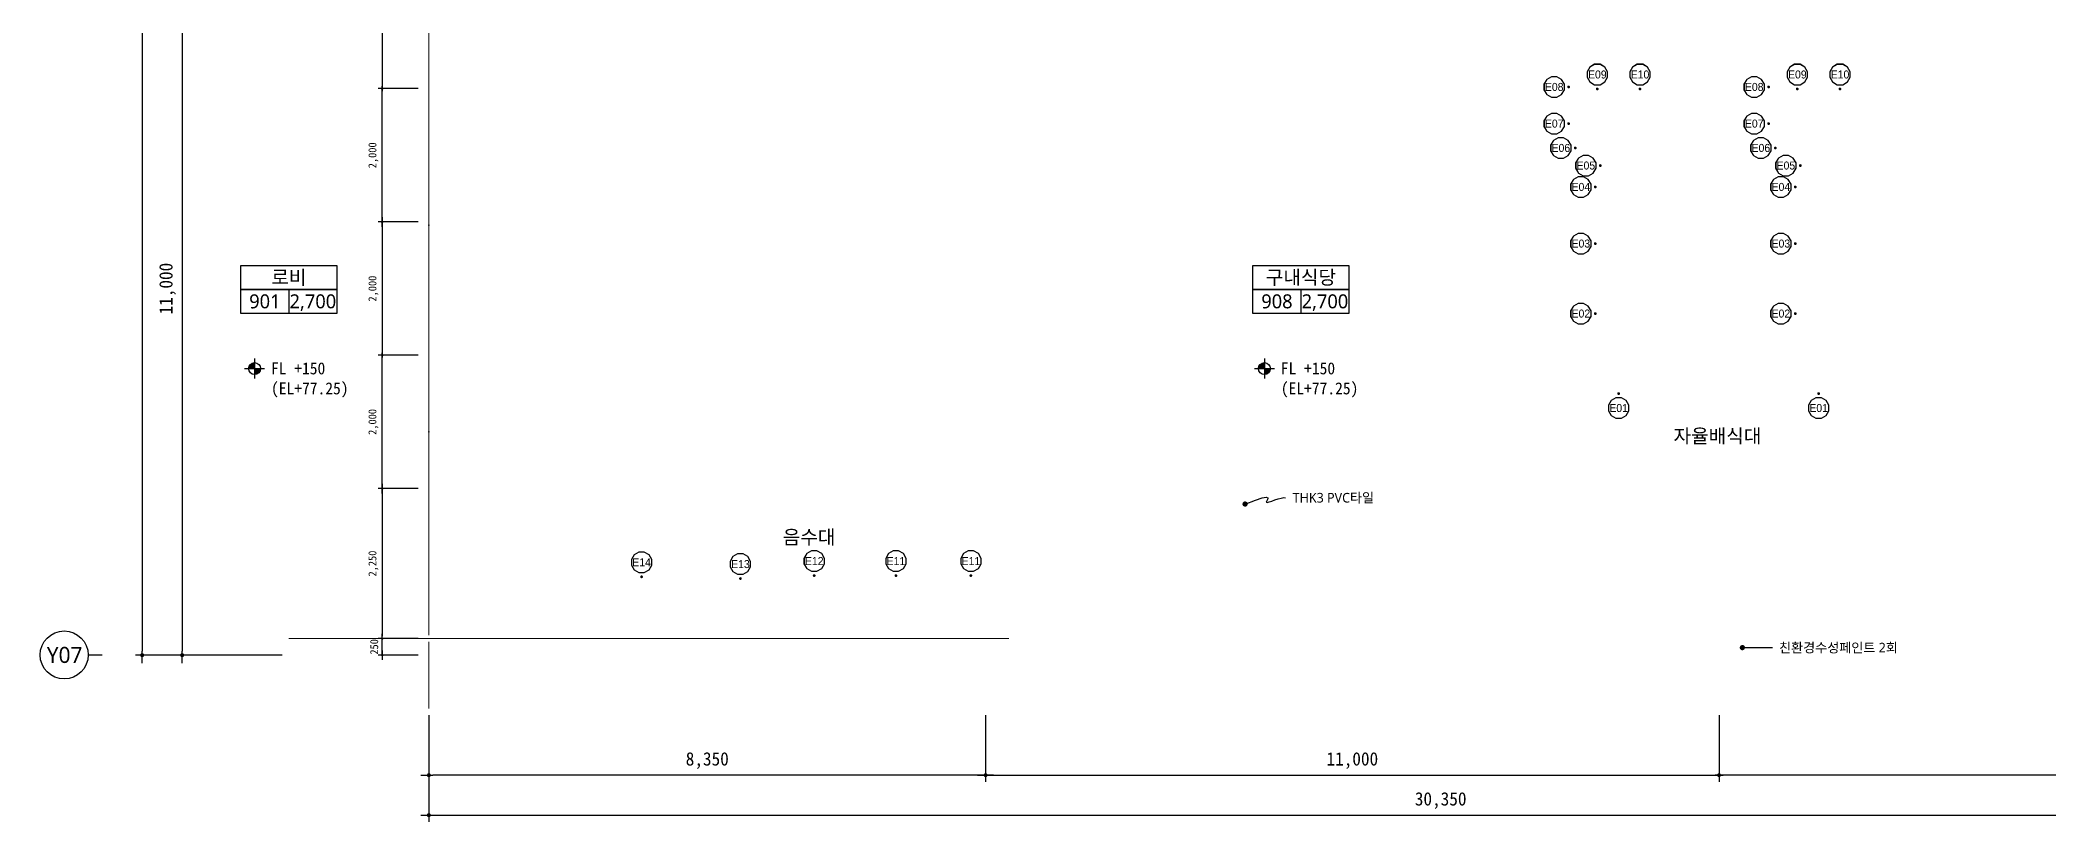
# Model space of a CAD drawing. Header units: millimetres. Extents: x 44458437 to 44690236, y -875268 to -822803.
# Drawn here: x 44458437 to 44488564, y -854033 to -842305 of the extents above; entities that cross this region are included whole.
import ezdxf
from ezdxf.enums import TextEntityAlignment as Align

# ---------------------------------------------------------------- set-up
doc = ezdxf.new("R2010")
doc.units = ezdxf.units.MM
doc.header["$MEASUREMENT"] = 0
doc.linetypes.add('CEN', pattern=[62, 60, -1, 0, -1])
doc.layers.get('0').update_dxf_attribs({"linetype": 'CONTINUOUS'})
for name, color, linetype in [('0~kitchen 1', 30, 'CONTINUOUS'), ('0~Kitchen No', 3, 'CONTINUOUS'), ('0~Kitchen No-1', 3, 'CONTINUOUS')]:
    doc.layers.add(name, color=color, linetype=linetype)
for name, color, linetype, lineweight in [('A-AXIS-BUBL', 7, 'CONTINUOUS', 25), ('A-AXIS-LINE', 1, 'CEN', 15), ('A-DIMS', 7, 'CONTINUOUS', 25), ('A-MKXS-LEAD', 7, 'CONTINUOUS', 25), ('A-MKXS-TEXT1', 3, 'CONTINUOUS', 25), ('A-MKXX-NAME', 3, 'CONTINUOUS', 25), ('A-MKXX-SYMB', 7, 'CONTINUOUS', 25), ('A-XXXX-SYMB', 7, 'CONTINUOUS', 25), ('A-XXXX-TXT2', 3, 'CONTINUOUS', 25)]:
    doc.layers.add(name, color=color, linetype=linetype, lineweight=lineweight)
doc.styles.add('HY울릉도L', font='H2GTRE.TTF')
doc.styles.add('L', font='H2GTRM.TTF')
doc.styles.add('돋움체', font='')
doc.styles.add('맑은고딕', font='malgun.ttf')
doc.styles.get('돋움체').set_extended_font_data('DotumChe')
doc.dimstyles.new('CDIM', dxfattribs={"dimtxt": 2, "dimasz": 0.6, "dimexe": 1, "dimexo": 1, "dimgap": 1, "dimtad": 1, "dimdec": 0, "dimrnd": 0.5, "dimzin": 0, "dimdsep": 32, "dimlunit": 6, "dimtxsty": 'HY울릉도L', "dimblk1": '_CIDOT', "dimblk2": '_CIDOT', "dimsah": 1, "dimcen": 4.5, "dimclrd": 2, "dimclre": 2, "dimclrt": 7, "dimadec": 0, "dimazin": 0, "dimtfac": 1, "dimtdec": 0, "dimtix": 1, "dimtmove": 2, "dimatfit": 1, "dimldrblk": '_CIDOT', "dimfxl": 1, "dimtolj": 1, "dimtzin": 0, "dimlwd": -1, "dimarcsym": 0})

# ---------------------------------------------------------------- blocks, each defined once
blk = doc.blocks.new('A$C436169CA')
blk.add_wipeout([(99, 254), (40, 220), (6, 161), (6, 94), (40, 35), (99, 1), (166, 1), (225, 35), (259, 94), (259, 161), (225, 220), (166, 254)]).dxf.layer = '0~Kitchen No-1'
at = {"layer": '0~Kitchen No-1'}
blk.add_lwpolyline([(98, 255), (39, 221), (5, 162), (5, 93), (39, 34), (98, 0), (167, 0), (226, 34), (260, 93), (260, 162), (226, 221), (167, 255)], close=True, dxfattribs=at)
at = {"layer": '0~Kitchen No', "style": 'L'}
blk.add_attdef('A00', text='', height=100, dxfattribs=at).set_placement((133, 128), align=Align.MIDDLE_CENTER)
blk = doc.blocks.new('_CIDOT')
at = {"color": 0, "linetype": 'ByBlock'}
blk.add_line((2, 0), (-1, 0), dxfattribs=at)
at = {"color": 0, "linetype": 'ByBlock', "const_width": 0.5}
blk.add_lwpolyline([(-0.25, 0, 1), (0.25, 0, 1)], format="xyb", close=True, dxfattribs=at)
blk = doc.blocks.new('*D47')
at = {"layer": 'A-DIMS', "lineweight": -2, "transparency": 16777216}
for p, q in [((44462067, -827533), (44459867, -827533)), ((44462067, -851533), (44459867, -851533))]:
    blk.add_line(p, q, dxfattribs=at)
at = {"layer": 'A-DIMS', "transparency": 16777216}
blk.add_line((44459967, -827593), (44459967, -851473), dxfattribs=at)
at = {"layer": 'A-DIMS', "transparency": 16777216, "xscale": 60, "yscale": 60, "zscale": 60}
for p, rotation in [((44459967, -827533), 90), ((44459967, -851533), 270)]:
    blk.add_blockref('_CIDOT', p, dxfattribs=dict(at, rotation=rotation))
at = {"layer": 'A-DIMS', "color": 3, "transparency": 16777216, "insert": (44459748, -839533), "char_height": 200, "attachment_point": 5, "rotation": 90, "style": '돋움체'}
blk.add_mtext('\\A1;24,000', dxfattribs=at)
blk = doc.blocks.new('*D49')
at = {"layer": 'A-DIMS', "lineweight": -2, "transparency": 16777216}
for p, q in [((44462067, -840533), (44460467, -840533)), ((44462067, -851533), (44460467, -851533))]:
    blk.add_line(p, q, dxfattribs=at)
at = {"layer": 'A-DIMS', "transparency": 16777216}
blk.add_line((44460567, -840593), (44460567, -851473), dxfattribs=at)
at = {"layer": 'A-DIMS', "transparency": 16777216, "xscale": 60, "yscale": 60, "zscale": 60}
for p, rotation in [((44460567, -840533), 90), ((44460567, -851533), 270)]:
    blk.add_blockref('_CIDOT', p, dxfattribs=dict(at, rotation=rotation))
at = {"layer": 'A-DIMS', "color": 3, "transparency": 16777216, "insert": (44460348, -846033), "char_height": 200, "attachment_point": 5, "rotation": 90, "style": '돋움체'}
blk.add_mtext('\\A1;11,000', dxfattribs=at)
blk = doc.blocks.new('*D51')
at = {"layer": 'A-DIMS', "lineweight": -2, "transparency": 16777216}
for p, q in [((44464107, -843033), (44463507, -843033)), ((44464107, -845033), (44463507, -845033))]:
    blk.add_line(p, q, dxfattribs=at)
at = {"layer": 'A-DIMS', "transparency": 16777216}
blk.add_line((44463567, -844997), (44463567, -843069), dxfattribs=at)
at = {"layer": 'A-DIMS', "transparency": 16777216, "xscale": 36, "yscale": 36, "zscale": 36}
for p, rotation in [((44463567, -843033), 90), ((44463567, -845033), 270)]:
    blk.add_blockref('_CIDOT', p, dxfattribs=dict(at, rotation=rotation))
at = {"layer": 'A-DIMS', "color": 3, "transparency": 16777216, "insert": (44463435, -844033), "char_height": 120, "attachment_point": 5, "rotation": 90, "style": '돋움체'}
blk.add_mtext('\\A1;2,000', dxfattribs=at)
blk = doc.blocks.new('*D50')
at = {"layer": 'A-DIMS', "lineweight": -2, "transparency": 16777216}
for p, q in [((44464107, -840533), (44463507, -840533)), ((44464107, -843033), (44463507, -843033))]:
    blk.add_line(p, q, dxfattribs=at)
at = {"layer": 'A-DIMS', "transparency": 16777216}
blk.add_line((44463567, -840569), (44463567, -842997), dxfattribs=at)
at = {"layer": 'A-DIMS', "transparency": 16777216, "xscale": 36, "yscale": 36, "zscale": 36}
for p, rotation in [((44463567, -840533), 90), ((44463567, -843033), 270)]:
    blk.add_blockref('_CIDOT', p, dxfattribs=dict(at, rotation=rotation))
at = {"layer": 'A-DIMS', "color": 3, "transparency": 16777216, "insert": (44463435, -841783), "char_height": 120, "attachment_point": 5, "rotation": 90, "style": '돋움체'}
blk.add_mtext('\\A1;2,500', dxfattribs=at)
blk = doc.blocks.new('*D52')
at = {"layer": 'A-DIMS', "lineweight": -2, "transparency": 16777216}
for p, q in [((44464107, -845033), (44463507, -845033)), ((44464107, -847033), (44463507, -847033))]:
    blk.add_line(p, q, dxfattribs=at)
at = {"layer": 'A-DIMS', "transparency": 16777216}
blk.add_line((44463567, -845069), (44463567, -846997), dxfattribs=at)
at = {"layer": 'A-DIMS', "transparency": 16777216, "xscale": 36, "yscale": 36, "zscale": 36}
for p, rotation in [((44463567, -845033), 90), ((44463567, -847033), 270)]:
    blk.add_blockref('_CIDOT', p, dxfattribs=dict(at, rotation=rotation))
at = {"layer": 'A-DIMS', "color": 3, "transparency": 16777216, "insert": (44463435, -846033), "char_height": 120, "attachment_point": 5, "rotation": 90, "style": '돋움체'}
blk.add_mtext('\\A1;2,000', dxfattribs=at)
blk = doc.blocks.new('*D53')
at = {"layer": 'A-DIMS', "lineweight": -2, "transparency": 16777216}
for p, q in [((44464107, -849033), (44463507, -849033)), ((44464107, -851283), (44463507, -851283))]:
    blk.add_line(p, q, dxfattribs=at)
at = {"layer": 'A-DIMS', "transparency": 16777216}
blk.add_line((44463567, -849069), (44463567, -851247), dxfattribs=at)
at = {"layer": 'A-DIMS', "transparency": 16777216, "xscale": 36, "yscale": 36, "zscale": 36}
for p, rotation in [((44463567, -849033), 90), ((44463567, -851283), 270)]:
    blk.add_blockref('_CIDOT', p, dxfattribs=dict(at, rotation=rotation))
at = {"layer": 'A-DIMS', "color": 3, "transparency": 16777216, "insert": (44463435, -850158), "char_height": 120, "attachment_point": 5, "rotation": 90, "style": '돋움체'}
blk.add_mtext('\\A1;2,250', dxfattribs=at)
blk = doc.blocks.new('*D54')
at = {"layer": 'A-DIMS', "lineweight": -2, "transparency": 16777216}
for p, q in [((44464107, -847033), (44463507, -847033)), ((44464107, -849033), (44463507, -849033))]:
    blk.add_line(p, q, dxfattribs=at)
at = {"layer": 'A-DIMS', "transparency": 16777216}
blk.add_line((44463567, -848997), (44463567, -847069), dxfattribs=at)
at = {"layer": 'A-DIMS', "transparency": 16777216, "xscale": 36, "yscale": 36, "zscale": 36}
for p, rotation in [((44463567, -847033), 90), ((44463567, -849033), 270)]:
    blk.add_blockref('_CIDOT', p, dxfattribs=dict(at, rotation=rotation))
at = {"layer": 'A-DIMS', "color": 3, "transparency": 16777216, "insert": (44463435, -848033), "char_height": 120, "attachment_point": 5, "rotation": 90, "style": '돋움체'}
blk.add_mtext('\\A1;2,000', dxfattribs=at)
blk = doc.blocks.new('*D55')
at = {"layer": 'A-DIMS', "lineweight": -2, "transparency": 16777216}
for p, q in [((44464107, -851283), (44463507, -851283)), ((44464107, -851533), (44463507, -851533))]:
    blk.add_line(p, q, dxfattribs=at)
at = {"layer": 'A-DIMS', "transparency": 16777216}
for p, q in [((44463567, -851247), (44463567, -851211)), ((44463567, -851533), (44463567, -851283)), ((44463567, -851569), (44463567, -851605))]:
    blk.add_line(p, q, dxfattribs=at)
at = {"layer": 'A-DIMS', "transparency": 16777216, "xscale": 36, "yscale": 36, "zscale": 36}
for p, rotation in [((44463567, -851283), 270), ((44463567, -851533), 90)]:
    blk.add_blockref('_CIDOT', p, dxfattribs=dict(at, rotation=rotation))
at = {"layer": 'A-DIMS', "color": 3, "transparency": 16777216, "insert": (44463447, -851408), "char_height": 120, "attachment_point": 5, "rotation": 90, "style": '돋움체'}
blk.add_mtext('\\A1;250', dxfattribs=at)
blk = doc.blocks.new('*D102')
at = {"layer": 'A-DIMS', "lineweight": -2, "transparency": 16777216}
for p, q in [((44464267, -852433), (44464267, -854033)), ((44494617, -852433), (44494617, -854033))]:
    blk.add_line(p, q, dxfattribs=at)
at = {"layer": 'A-DIMS', "transparency": 16777216}
blk.add_line((44464327, -853933), (44494557, -853933), dxfattribs=at)
at = {"layer": 'A-DIMS', "transparency": 16777216, "xscale": 60, "yscale": 60, "zscale": 60, "rotation": 180}
blk.add_blockref('_CIDOT', (44464267, -853933), dxfattribs=at)
at = {"layer": 'A-DIMS', "transparency": 16777216, "xscale": 60, "yscale": 60, "zscale": 60}
blk.add_blockref('_CIDOT', (44494617, -853933), dxfattribs=at)
at = {"layer": 'A-DIMS', "color": 3, "transparency": 16777216, "insert": (44479442, -853714), "char_height": 200, "attachment_point": 5, "style": '돋움체'}
blk.add_mtext('\\A1;30,350', dxfattribs=at)
blk = doc.blocks.new('*D103')
at = {"layer": 'A-DIMS', "lineweight": -2, "transparency": 16777216}
for p, q in [((44464267, -852433), (44464267, -853433)), ((44472617, -852433), (44472617, -853433))]:
    blk.add_line(p, q, dxfattribs=at)
at = {"layer": 'A-DIMS', "transparency": 16777216}
blk.add_line((44472557, -853333), (44464327, -853333), dxfattribs=at)
at = {"layer": 'A-DIMS', "transparency": 16777216, "xscale": 60, "yscale": 60, "zscale": 60, "rotation": 180}
blk.add_blockref('_CIDOT', (44464267, -853333), dxfattribs=at)
at = {"layer": 'A-DIMS', "transparency": 16777216, "xscale": 60, "yscale": 60, "zscale": 60}
blk.add_blockref('_CIDOT', (44472617, -853333), dxfattribs=at)
at = {"layer": 'A-DIMS', "color": 3, "transparency": 16777216, "insert": (44468442, -853114), "char_height": 200, "attachment_point": 5, "style": '돋움체'}
blk.add_mtext('\\A1;8,350', dxfattribs=at)
blk = doc.blocks.new('*D104')
at = {"layer": 'A-DIMS', "lineweight": -2, "transparency": 16777216}
for p, q in [((44472617, -852433), (44472617, -853433)), ((44483617, -852433), (44483617, -853433))]:
    blk.add_line(p, q, dxfattribs=at)
at = {"layer": 'A-DIMS', "transparency": 16777216}
blk.add_line((44472677, -853333), (44483557, -853333), dxfattribs=at)
at = {"layer": 'A-DIMS', "transparency": 16777216, "xscale": 60, "yscale": 60, "zscale": 60, "rotation": 180}
blk.add_blockref('_CIDOT', (44472617, -853333), dxfattribs=at)
at = {"layer": 'A-DIMS', "transparency": 16777216, "xscale": 60, "yscale": 60, "zscale": 60}
blk.add_blockref('_CIDOT', (44483617, -853333), dxfattribs=at)
at = {"layer": 'A-DIMS', "color": 3, "transparency": 16777216, "insert": (44478117, -853114), "char_height": 200, "attachment_point": 5, "style": '돋움체'}
blk.add_mtext('\\A1;11,000', dxfattribs=at)
blk = doc.blocks.new('*D105')
at = {"layer": 'A-DIMS', "lineweight": -2, "transparency": 16777216}
for p, q in [((44483617, -852433), (44483617, -853433)), ((44494617, -852433), (44494617, -853433))]:
    blk.add_line(p, q, dxfattribs=at)
at = {"layer": 'A-DIMS', "transparency": 16777216}
blk.add_line((44494557, -853333), (44483677, -853333), dxfattribs=at)
at = {"layer": 'A-DIMS', "transparency": 16777216, "xscale": 60, "yscale": 60, "zscale": 60, "rotation": 180}
blk.add_blockref('_CIDOT', (44483617, -853333), dxfattribs=at)
at = {"layer": 'A-DIMS', "transparency": 16777216, "xscale": 60, "yscale": 60, "zscale": 60}
blk.add_blockref('_CIDOT', (44494617, -853333), dxfattribs=at)
at = {"layer": 'A-DIMS', "color": 3, "transparency": 16777216, "insert": (44489117, -853114), "char_height": 200, "attachment_point": 5, "style": '돋움체'}
blk.add_mtext('\\A1;11,000', dxfattribs=at)

msp = doc.modelspace()

# ---------------------------------------------------------------- hatches: boundary and pattern name
at = {"layer": 'A-XXXX-SYMB'}
h = msp.add_hatch(color=256, dxfattribs=at)
h.paths.add_polyline_path([(44461652.6, -847143.5, 0.4142136), (44461562.6, -847233.5), (44461652.6, -847233.5)])
h.paths.add_polyline_path([(44461742.6, -847233.5), (44461652.6, -847233.5), (44461652.6, -847323.5, 0.4142136)])
h = msp.add_hatch(color=256, dxfattribs=at)
h.paths.add_polyline_path([(44476798.4, -847143.5, 0.4142136), (44476708.4, -847233.5), (44476798.4, -847233.5)])
h.paths.add_polyline_path([(44476888.4, -847233.5), (44476798.4, -847233.5), (44476798.4, -847323.5, 0.4142136)])

# ---------------------------------------------------------------- linework, layer by layer
at = {"layer": '0~Kitchen No-1'}
for points in [[(44481350.6, -843007.7, 0, 0, 0), (44481350.6, -843007.7, 21, 21, -1), (44481371.6, -843007.7, 21, 21, -1), (44481350.6, -843007.7, 0.000419, 0.000419, 0), (44481297.2, -843007.7, 0.000419, 0.000419, 0)], [(44481791.1, -843027.2, 0, 0, 0), (44481791.1, -843027.2, 21, 21, -1), (44481791.1, -843048.2, 21, 21, -1), (44481791.1, -843027.2, 0.000419, 0.000419, 0), (44481791.1, -842973.8, 0.000419, 0.000419, 0)], [(44482431.1, -843027.2, 0, 0, 0), (44482431.1, -843027.2, 21, 21, -1), (44482431.1, -843048.2, 21, 21, -1), (44482431.1, -843027.2, 0.000419, 0.000419, 0), (44482431.1, -842973.8, 0.000419, 0.000419, 0)], [(44484350.6, -843007.7, 0, 0, 0), (44484350.6, -843007.7, 21, 21, -1), (44484371.6, -843007.7, 21, 21, -1), (44484350.6, -843007.7, 0.000419, 0.000419, 0), (44484297.2, -843007.7, 0.000419, 0.000419, 0)], [(44484791.1, -843027.2, 0, 0, 0), (44484791.1, -843027.2, 21, 21, -1), (44484791.1, -843048.2, 21, 21, -1), (44484791.1, -843027.2, 0.000419, 0.000419, 0), (44484791.1, -842973.8, 0.000419, 0.000419, 0)], [(44485431.1, -843027.2, 0, 0, 0), (44485431.1, -843027.2, 21, 21, -1), (44485431.1, -843048.2, 21, 21, -1), (44485431.1, -843027.2, 0.000419, 0.000419, 0), (44485431.1, -842973.8, 0.000419, 0.000419, 0)], [(44481350.6, -843557.7, 0, 0, 0), (44481350.6, -843557.7, 21, 21, -1), (44481371.6, -843557.7, 21, 21, -1), (44481350.6, -843557.7, 0.000419, 0.000419, 0), (44481297.2, -843557.7, 0.000419, 0.000419, 0)], [(44484350.6, -843557.7, 0, 0, 0), (44484350.6, -843557.7, 21, 21, -1), (44484371.6, -843557.7, 21, 21, -1), (44484350.6, -843557.7, 0.000419, 0.000419, 0), (44484297.2, -843557.7, 0.000419, 0.000419, 0)], [(44481750.6, -844507.7, 0, 0, 0), (44481750.6, -844507.7, 21, 21, -1), (44481771.6, -844507.7, 21, 21, -1), (44481750.6, -844507.7, 0.000419, 0.000419, 0), (44481697.2, -844507.7, 0.000419, 0.000419, 0)], [(44484750.6, -844507.7, 0, 0, 0), (44484750.6, -844507.7, 21, 21, -1), (44484771.6, -844507.7, 21, 21, -1), (44484750.6, -844507.7, 0.000419, 0.000419, 0), (44484697.2, -844507.7, 0.000419, 0.000419, 0)], [(44481750.6, -845357.7, 0, 0, 0), (44481750.6, -845357.7, 21, 21, -1), (44481771.6, -845357.7, 21, 21, -1), (44481750.6, -845357.7, 0.000419, 0.000419, 0), (44481697.2, -845357.7, 0.000419, 0.000419, 0)], [(44484750.6, -845357.7, 0, 0, 0), (44484750.6, -845357.7, 21, 21, -1), (44484771.6, -845357.7, 21, 21, -1), (44484750.6, -845357.7, 0.000419, 0.000419, 0), (44484697.2, -845357.7, 0.000419, 0.000419, 0)], [(44481750.6, -846407.7, 0, 0, 0), (44481750.6, -846407.7, 21, 21, -1), (44481771.6, -846407.7, 21, 21, -1), (44481750.6, -846407.7, 0.000419, 0.000419, 0), (44481697.2, -846407.7, 0.000419, 0.000419, 0)], [(44484750.6, -846407.7, 0, 0, 0), (44484750.6, -846407.7, 21, 21, -1), (44484771.6, -846407.7, 21, 21, -1), (44484750.6, -846407.7, 0.000419, 0.000419, 0), (44484697.2, -846407.7, 0.000419, 0.000419, 0)], [(44482111.1, -847618.2, 0, 0, 0), (44482111.1, -847618.2, 21, 21, -1), (44482111.1, -847597.2, 21, 21, -1), (44482111.1, -847618.2, 0.000419, 0.000419, 0), (44482111.1, -847671.6, 0.000419, 0.000419, 0)], [(44485111.1, -847618.2, 0, 0, 0), (44485111.1, -847618.2, 21, 21, -1), (44485111.1, -847597.2, 21, 21, -1), (44485111.1, -847618.2, 0.000419, 0.000419, 0), (44485111.1, -847671.6, 0.000419, 0.000419, 0)], [(44467456.8, -850346.5, 0, 0, 0), (44467456.8, -850346.5, 21, 21, -1), (44467456.8, -850367.5, 21, 21, -1), (44467456.8, -850346.5, 0.000419, 0.000419, 0), (44467456.8, -850293.1, 0.000419, 0.000419, 0)], [(44470045.8, -850327.8, 0, 0, 0), (44470045.8, -850327.8, 21, 21, -1), (44470045.8, -850348.8, 21, 21, -1), (44470045.8, -850327.8, 0.000419, 0.000419, 0), (44470045.8, -850274.4, 0.000419, 0.000419, 0)], [(44471271.4, -850327.8, 0, 0, 0), (44471271.4, -850327.8, 21, 21, -1), (44471271.4, -850348.8, 21, 21, -1), (44471271.4, -850327.8, 0.000419, 0.000419, 0), (44471271.4, -850274.4, 0.000419, 0.000419, 0)], [(44472395.8, -850327.8, 0, 0, 0), (44472395.8, -850327.8, 21, 21, -1), (44472395.8, -850348.8, 21, 21, -1), (44472395.8, -850327.8, 0.000419, 0.000419, 0), (44472395.8, -850274.4, 0.000419, 0.000419, 0)]]:
    msp.add_lwpolyline(points, format="xyseb", dxfattribs=at)
at = {"layer": '0~Kitchen No-1', "elevation": 0}
msp.add_lwpolyline([(44468939.6, -850372.6, 0, 0, 0), (44468939.6, -850372.6, 21, 21, -1), (44468939.6, -850393.6, 21, 21, -1), (44468939.6, -850372.6, 0.000419, 0.000419, 0), (44468939.6, -850319.3, 0.000419, 0.000419, 0)], format="xyseb", dxfattribs=at)
at = {"layer": 'A-AXIS-BUBL', "ltscale": 0.2}
msp.add_line((44459366.8, -851533.1), (44459156.8, -851533.1), dxfattribs=at)
msp.add_circle((44458796.8, -851529.6), 360, dxfattribs=at)
at = {"layer": 'A-AXIS-LINE', "ltscale": 50}
msp.add_line((44464266.8, -826533.1), (44464266.8, -852333.1), dxfattribs=at)
at = {"layer": 'A-AXIS-LINE'}
for p, q in [((44464266.8, -851183.1), (44464266.8, -832983.1)), ((44462166.8, -851283.1), (44472966.8, -851283.1))]:
    msp.add_line(p, q, dxfattribs=at)
at = {"layer": 'A-MKXS-LEAD'}
msp.add_line((44483966.8, -851419.5), (44484416.8, -851419.5), dxfattribs=at)
at = {"layer": 'A-MKXS-LEAD', "const_width": 38.4}
for points in [[(44476488.3, -849263.1, 1), (44476528.1, -849267, 1)], [(44483946.9, -851417.5, 1), (44483986.7, -851421.5, 1)]]:
    msp.add_lwpolyline(points, format="xyb", close=True, dxfattribs=at)
at = {"layer": 'A-MKXS-LEAD'}
msp.add_lwpolyline([(44476508.2, -849265), (44476664.6, -849206.1), (44476766.5, -849174.2), (44476824.5, -849163.9), (44476849.1, -849169.5), (44476851, -849185.3), (44476840.6, -849205.8), (44476828.5, -849225.3), (44476825.4, -849238.2), (44476839.3, -849240.4), (44476868.3, -849233.3), (44476908, -849220.2), (44476954.3, -849204), (44477002.6, -849187.9), (44477048.7, -849174.8), (44477088.2, -849167.9), (44477116.8, -849170.2)], dxfattribs=at)
at = {"layer": 'A-MKXX-SYMB'}
for p, q in [((44462166.8, -846043.9), (44462166.8, -846403.9)), ((44477346.4, -846043.9), (44477346.4, -846403.9))]:
    msp.add_line(p, q, dxfattribs=at)
for points in [[(44462886.8, -846043.9), (44461446.8, -846043.9), (44461446.8, -845683.9), (44462886.8, -845683.9)], [(44478066.4, -846043.9), (44476626.4, -846043.9), (44476626.4, -845683.9), (44478066.4, -845683.9)], [(44462886.8, -846403.9), (44461446.8, -846403.9), (44461446.8, -846043.9), (44462886.8, -846043.9)], [(44478066.4, -846403.9), (44476626.4, -846403.9), (44476626.4, -846043.9), (44478066.4, -846043.9)]]:
    msp.add_lwpolyline(points, close=True, dxfattribs=at)
at = {"layer": 'A-XXXX-SYMB'}
for p, q in [((44461652.6, -847083.5), (44461652.6, -847383.5)), ((44476798.4, -847083.5), (44476798.4, -847383.5)), ((44461502.6, -847233.5), (44461802.6, -847233.5)), ((44476648.4, -847233.5), (44476948.4, -847233.5))]:
    msp.add_line(p, q, dxfattribs=at)
for centre in [(44461652.6, -847233.5), (44476798.4, -847233.5)]:
    msp.add_circle(centre, 90, dxfattribs=at)

# ---------------------------------------------------------------- texts
at = {"layer": 'A-MKXS-TEXT1', "style": '맑은고딕'}
for s, p in [('THK3 PVC타일', (44477222.1, -849170.2)), ('친환경수성페인트 2회', (44484516.8, -851419.5))]:
    msp.add_text(s, height=144, dxfattribs=at).set_placement(p, align=Align.MIDDLE_LEFT)
at = {"layer": 'A-MKXX-NAME', "style": '맑은고딕'}
for s, p in [('로비', (44462166.8, -845863.9)), ('구내식당', (44477346.4, -845863.9)), ('901', (44461806.8, -846223.9)), ('2,700', (44462526.8, -846223.9)), ('908', (44476986.4, -846223.9)), ('2,700', (44477706.4, -846223.9)), ('자율배식대', (44483593.8, -848244.3))]:
    msp.add_text(s, height=210, dxfattribs=at).set_placement(p, align=Align.MIDDLE_CENTER)
at = {"layer": 'A-XXXX-TXT2', "style": '돋움체'}
for s, p in [('FL +150', (44461898.9, -847229.3)), ('FL +150', (44477044.6, -847229.3)), ('(EL+77.25)', (44461898.9, -847529.3)), ('(EL+77.25)', (44477044.6, -847529.3))]:
    msp.add_text(s, height=180, dxfattribs=at).set_placement(p, align=Align.MIDDLE_LEFT)
at = {"layer": 'A-XXXX-TXT2', "ltscale": 0.2, "style": '맑은고딕'}
msp.add_text('Y07', height=240, dxfattribs=at).set_placement((44458803.5, -851529.4), align=Align.MIDDLE_CENTER)

# ---------------------------------------------------------------- dimensions: what is measured, and where the dimension line sits
at = {"layer": 'A-DIMS'}
for base, p1, p2, angle, override, picture, middle in [((44459966.8, -851533.1), (44462166.8, -827533.1), (44462166.8, -851533.1), 270, {"dimscale": 100, "dimtxsty": '돋움체', "dimclrd": 256, "dimclre": 256, "dimclrt": 3}, '*D47', (44459747.7, -839533.1)), ((44460566.8, -851533.1), (44462166.8, -840533.1), (44462166.8, -851533.1), 270, {"dimscale": 100, "dimtxsty": '돋움체', "dimclrd": 256, "dimclre": 256, "dimclrt": 3}, '*D49', (44460347.7, -846033.1)), ((44463566.8, -843033.1), (44464166.8, -840533.1), (44464166.8, -843033.1), 270, {"dimscale": 60, "dimtxsty": '돋움체', "dimclrd": 256, "dimclre": 256, "dimclrt": 3}, '*D50', (44463435.3, -841783.1)), ((44463566.8, -843033.1), (44464166.8, -845033.1), (44464166.8, -843033.1), 90, {"dimscale": 60, "dimtxsty": '돋움체', "dimclrd": 256, "dimclre": 256, "dimclrt": 3}, '*D51', (44463435.3, -844033.1)), ((44463566.8, -847033.1), (44464166.8, -845033.1), (44464166.8, -847033.1), 270, {"dimscale": 60, "dimtxsty": '돋움체', "dimclrd": 256, "dimclre": 256, "dimclrt": 3}, '*D52', (44463435.3, -846033.1)), ((44463566.8, -847033.1), (44464166.8, -849033.1), (44464166.8, -847033.1), 90, {"dimscale": 60, "dimtxsty": '돋움체', "dimclrd": 256, "dimclre": 256, "dimclrt": 3}, '*D54', (44463435.3, -848033.1)), ((44463566.8, -851283.1), (44464166.8, -849033.1), (44464166.8, -851283.1), 270, {"dimscale": 60, "dimtxsty": '돋움체', "dimclrd": 256, "dimclre": 256, "dimclrt": 3}, '*D53', (44463435.3, -850158.1)), ((44463566.8, -851283.1), (44464166.8, -851533.1), (44464166.8, -851283.1), 90, {"dimscale": 60, "dimtxsty": '돋움체', "dimclrd": 256, "dimclre": 256, "dimclrt": 3}, '*D55', (44463446.7, -851408.1)), ((44464266.8, -853333.1), (44472616.8, -852333.1), (44464266.8, -852333.1), 180, {"dimscale": 100, "dimtxsty": '돋움체', "dimclrd": 256, "dimclre": 256, "dimclrt": 3}, '*D103', (44468441.8, -853114.1)), ((44483616.8, -853333.1), (44494616.8, -852333.1), (44483616.8, -852333.1), 180, {"dimscale": 100, "dimtxsty": '돋움체', "dimclrd": 256, "dimclre": 256, "dimclrt": 3}, '*D105', (44489116.8, -853114.1))]:
    dim = msp.add_linear_dim(base=base, p1=p1, p2=p2, angle=angle, dimstyle='CDIM', override=override, dxfattribs=at)
    dim.commit()
    dim.dimension.update_dxf_attribs({"geometry": picture, "text_midpoint": middle})
for base, p1, p2, picture, middle in [((44494616.8, -853933.1), (44464266.8, -852333.1), (44494616.8, -852333.1), '*D102', (44479441.8, -853714.1)), ((44483616.8, -853333.1), (44472616.8, -852333.1), (44483616.8, -852333.1), '*D104', (44478116.8, -853114.1))]:
    dim = msp.add_linear_dim(base=base, p1=p1, p2=p2, dimstyle='CDIM', override={"dimscale": 100, "dimtxsty": '돋움체', "dimclrd": 256, "dimclre": 256, "dimclrt": 3}, dxfattribs=at)
    dim.commit()
    dim.dimension.update_dxf_attribs({"geometry": picture, "text_midpoint": middle})

# ---------------------------------------------------------------- next in the draw order: block references
at = {"layer": '0~kitchen 1', "linetype": 'Continuous', "ltscale": 100, "xscale": 1.200000000031044, "yscale": 1.200000000031044, "zscale": 1.200000000031044}
for p, values in [((44480985.2, -843160.7), {'A00': 'E08'}), ((44481632.1, -842973.8), {'A00': 'E09'}), ((44482272.1, -842973.8), {'A00': 'E10'}), ((44483985.2, -843160.7), {'A00': 'E08'}), ((44484632.1, -842973.8), {'A00': 'E09'}), ((44485272.1, -842973.8), {'A00': 'E10'}), ((44481385.2, -844660.7), {'A00': 'E04'}), ((44484385.2, -844660.7), {'A00': 'E04'}), ((44481385.2, -845510.7), {'A00': 'E03'}), ((44484385.2, -845510.7), {'A00': 'E03'}), ((44481385.2, -846560.7), {'A00': 'E02'}), ((44484385.2, -846560.7), {'A00': 'E02'}), ((44481952.1, -847977.6), {'A00': 'E01'}), ((44484952.1, -847977.6), {'A00': 'E01'}), ((44467297.8, -850293.1), {'A00': 'E14'}), ((44468780.5, -850319.3, 0), {'A00': 'E13'}), ((44469886.8, -850274.4), {'A00': 'E12'}), ((44471112.3, -850274.4), {'A00': 'E11'}), ((44472236.8, -850274.4), {'A00': 'E11'})]:
    msp.add_blockref('A$C436169CA', p, dxfattribs=at).add_auto_attribs(values)

# ---------------------------------------------------------------- next in the draw order: linework, layer by layer
at = {"layer": '0~Kitchen No-1'}
for points in [[(44481825.6, -844186.8, 0, 0, 0), (44481825.6, -844186.8, 21, 21, -1), (44481846.6, -844186.8, 21, 21, -1), (44481825.6, -844186.8, 0.000419, 0.000419, 0), (44481772.2, -844186.8, 0.000419, 0.000419, 0)], [(44484825.6, -844186.8, 0, 0, 0), (44484825.6, -844186.8, 21, 21, -1), (44484846.6, -844186.8, 21, 21, -1), (44484825.6, -844186.8, 0.000419, 0.000419, 0), (44484772.2, -844186.8, 0.000419, 0.000419, 0)]]:
    msp.add_lwpolyline(points, format="xyseb", dxfattribs=at)

# ---------------------------------------------------------------- next in the draw order: texts
at = {"layer": 'A-MKXX-NAME', "style": '맑은고딕'}
msp.add_text('음수대', height=210, dxfattribs=at).set_placement((44469969, -849761.8), align=Align.MIDDLE_CENTER)

# ---------------------------------------------------------------- next in the draw order: block references
at = {"layer": '0~kitchen 1', "linetype": 'Continuous', "ltscale": 100, "xscale": 1.200000000031044, "yscale": 1.200000000031044, "zscale": 1.200000000031044}
for p in [(44481460.2, -844339.8), (44484460.2, -844339.8)]:
    msp.add_blockref('A$C436169CA', p, dxfattribs=at).add_auto_attribs({'A00': 'E05'})

# ---------------------------------------------------------------- next in the draw order: linework, layer by layer
at = {"layer": '0~Kitchen No-1'}
for points in [[(44481450.6, -843923.1, 0, 0, 0), (44481450.6, -843923.1, 21, 21, -1), (44481471.6, -843923.1, 21, 21, -1), (44481450.6, -843923.1, 0.000419, 0.000419, 0), (44481397.2, -843923.1, 0.000419, 0.000419, 0)], [(44484450.6, -843923.1, 0, 0, 0), (44484450.6, -843923.1, 21, 21, -1), (44484471.6, -843923.1, 21, 21, -1), (44484450.6, -843923.1, 0.000419, 0.000419, 0), (44484397.2, -843923.1, 0.000419, 0.000419, 0)]]:
    msp.add_lwpolyline(points, format="xyseb", dxfattribs=at)

# ---------------------------------------------------------------- next in the draw order: block references
at = {"layer": '0~kitchen 1', "linetype": 'Continuous', "ltscale": 100, "xscale": 1.200000000031044, "yscale": 1.200000000031044, "zscale": 1.200000000031044}
for p in [(44481085.2, -844076.1), (44484085.2, -844076.1)]:
    msp.add_blockref('A$C436169CA', p, dxfattribs=at).add_auto_attribs({'A00': 'E06'})

# ---------------------------------------------------------------- next in the draw order: block references
for p in [(44480985.2, -843710.7), (44483985.2, -843710.7)]:
    msp.add_blockref('A$C436169CA', p, dxfattribs=at).add_auto_attribs({'A00': 'E07'})

doc.saveas('drawing.dxf')
